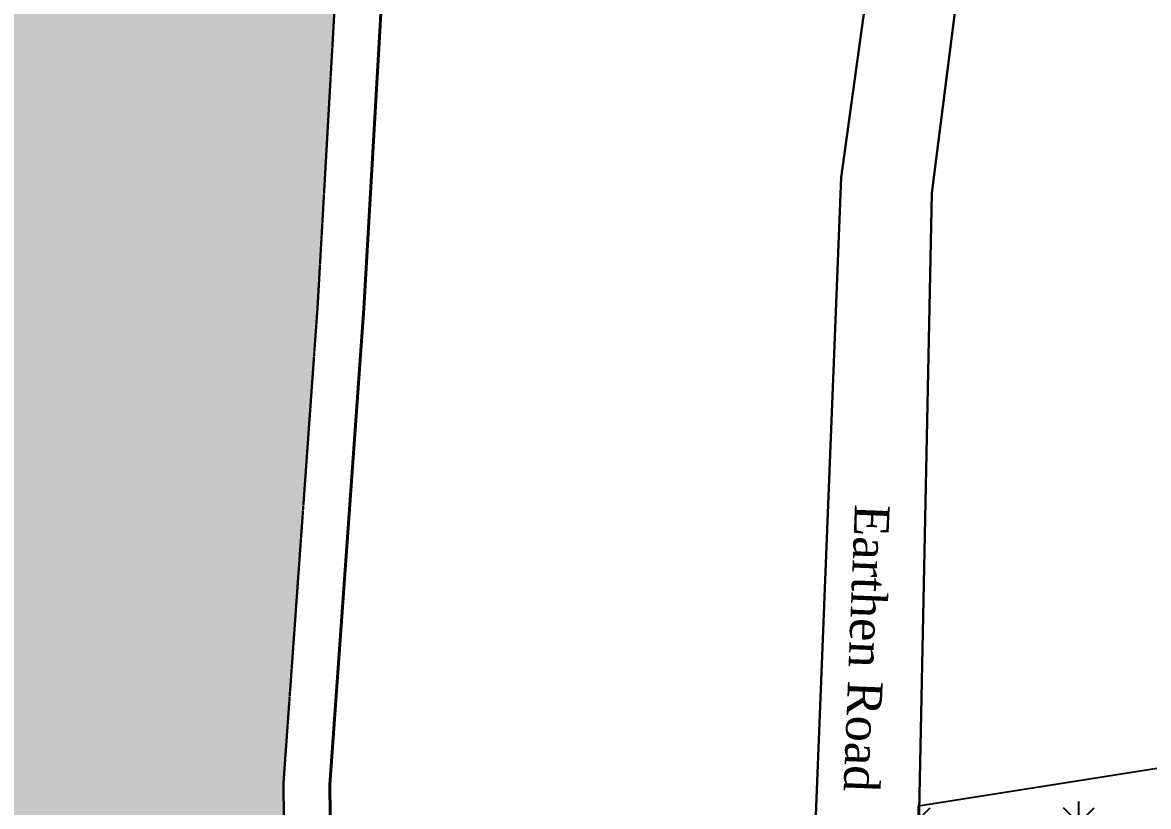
# Model space of a CAD drawing. Header units: inches. Extents: x 215676 to 3518780154, y 2761699 to 325936546.
# Drawn here: x 113015705 to 113064231, y 9485305 to 9519110 of the extents above; entities that cross this region are included whole.
import ezdxf
from ezdxf.enums import TextEntityAlignment as Align

# ---------------------------------------------------------------- set-up
doc = ezdxf.new("R2010")
doc.units = ezdxf.units.IN
doc.header["$MEASUREMENT"] = 0
doc.linetypes.add('DASHED', pattern=[0.75, 0.5, -0.25])
doc.linetypes.add('DASHED2', pattern=[0.375, 0.25, -0.125])
doc.layers.add('Crops Land', color=74, linetype='Continuous')
doc.layers.add('Text', color=7, linetype='Continuous')
for name, color, linetype, lineweight in [('KHAL+RIVER BANK', 160, 'Continuous', 18), ('Pucca Road', 1, 'Continuous', 30), ('Water Body', 4, 'Continuous', 18), ('Water Line', 4, 'DASHED', 18)]:
    doc.layers.add(name, color=color, linetype=linetype, lineweight=lineweight)
doc.styles.add('TR', font='times.ttf')

msp = doc.modelspace()

# ---------------------------------------------------------------- hatches: boundary and pattern name
at = {"layer": 'Crops Land'}
h = msp.add_hatch(dxfattribs=at)
h.set_pattern_fill('GRASS', color=256, scale=5000)
h.set_pattern_definition([(90, (-659396366.2460881, -2491106631.102173), (-3535.533904999999, 3535.533904999999), [937.5, -6133.567814999999]), (45, (-659396366.2460881, -2491106631.102173), (-3535.533905932738, 3535.533905932738), [937.5000000000001, -4062.5]), (135, (-659396366.2460881, -2491106631.102173), (-3535.533905932738, -3535.533905932738), [937.5, -4062.5])])
h.paths.add_polyline_path([(113077642.0150836, 9483318.754916176), (113087701.7244833, 9483907.641926331), (113087532.5940095, 9486796.826757574), (113077472.8846098, 9486207.939747421)], flags=24)
edge = h.paths.add_edge_path()
edge.add_arc((113064445.120172, 9484210.684665663), 10835.26992831151, 200.8069243629587, 271.0001206791002)
edge.add_line((113064634.244525, 9473377.065399762), (113116544.1489009, 9481578.420684814))
edge.add_line((113116544.1489009, 9481578.420684814), (113116544.1489009, 9495168.9920578))
edge.add_line((113116544.1489009, 9495168.9920578), (113054316.4967097, 9485337.514032364))
edge.add_line((113054316.4967097, 9485337.514032364), (113054316.4967097, 9480361.7807726))
at = {"layer": 'Water Line', "linetype": 'Continuous', "lineweight": 9, "ltscale": 15, "true_color": 0x7aafdf}
h = msp.add_hatch(dxfattribs=at)
h.set_pattern_fill('ANSI33', color=143, scale=8000, angle=25)
h.set_pattern_definition([(70, (-659396366.2460881, -2491106631.102173), (-1879.385241571816, 684.0402866513374), []), (70, (-659395084.5333196, -2491106033.429696), (-1879.385241571816, 684.0402866513374), [999.9999999999992, -499.9999999999996])])
h.paths.add_polyline_path([(113029149.7516536, 9519671.77158928), (113034294.3038996, 9559962.20834732), (113005410.041006, 9560134.175106049), (113004672.3222102, 9562199.211807251), (113003147.8129634, 9558086.999031067), (113002410.0941676, 9560152.035736084), (112973531.0686244, 9560323.97131157), (112971543.2310084, 9546872.626403809), (112969922.2517909, 9536275.814277649), (112969226.3817042, 9516954.05693245), (112970188.961584, 9499864.423732758), (112971710.3584651, 9478205.075429916), (112971880.0454615, 9477079.740093231), (113027094.5726374, 9472777.00863266), (113026951.5123957, 9486312.969892502), (113028424.5063227, 9506906.403596878)])
h.paths.add_polyline_path([(113027094.5726374, 9472777.00863266), (112971880.0454615, 9477079.740093231), (112972856.9962062, 9470600.76817894), (113027283.0166224, 9465606.586093903), (113027147.0875148, 9467808.19706726)])
h.paths.add_polyline_path([(113027283.0166224, 9465606.586093903), (112972856.9962062, 9470600.76817894), (112974133.0883082, 9462137.941532135), (112980211.158758, 9431945.098218918), (112985437.4107569, 9411331.420240402), (112996719.0953425, 9386104.331453323), (113010688.4135493, 9363128.535959244), (113031567.3377742, 9370164.3794384), (113032936.1003627, 9368451.167675018), (113033041.4969844, 9372835.607656479), (113034410.2595881, 9371122.39589119), (113055316.9259394, 9378167.588001251), (113043852.3076991, 9400833.997255325), (113035258.6952266, 9421150.038619995), (113030595.6668299, 9435594.815158844), (113028102.3953913, 9452335.306316376)])
h.paths.add_polyline_path([(112991801.4111079, 9539550.192918777), (112992712.0591029, 9528063.528446198), (112996634.9916133, 9528675.941785812), (112995724.3436183, 9540162.606258392)], flags=16)

# ---------------------------------------------------------------- linework, layer by layer
at = {"layer": 'Crops Land'}
msp.add_lwpolyline([(113054316.4967097, 9483701.582918871), (113054316.4967097, 9485337.514032364), (113116544.1489009, 9495168.9920578), (113116544.1489009, 9481578.420684814), (113064634.244525, 9473377.065399764)], dxfattribs=at)
at = {"layer": 'KHAL+RIVER BANK', "lineweight": 40, "ltscale": 15}
msp.add_lwpolyline([(113057231.8190974, 9378812.874528885), (113045667.7539271, 9401675.897827148), (113037134.9549464, 9421848.170871735), (113032549.5732936, 9436052.419149399), (113030093.2798823, 9452544.629907608), (113029146.4357203, 9467880.435922623), (113028952.2675074, 9486252.090902328), (113030420.45516, 9506778.32959938), (113031142.5454768, 9519488.164791107), (113036309.01029, 9559950.21349144)], dxfattribs=at)
at = {"layer": 'Pucca Road', "ltscale": 0.5}
for points in [[(113054316.4967097, 9483701.582918871), (113054891.8772792, 9511746.146007538), (113060271.1573237, 9553966.781808853)], [(113049869.7834178, 9484207.998423235), (113050985.7829646, 9512430.399902344), (113056708.3177241, 9553779.438709259)]]:
    msp.add_lwpolyline(points, dxfattribs=at)
at = {"layer": 'Water Body', "linetype": 'DASHED2', "lineweight": 30, "ltscale": 15}
msp.add_lwpolyline([(113055316.9259394, 9378167.588001251), (113043852.3076991, 9400833.997255325), (113035258.6952266, 9421150.038619995), (113030595.6668299, 9435594.815158844), (113028102.3953913, 9452335.306316376), (113027147.0875148, 9467808.19706726), (113026951.5123957, 9486312.969892502), (113028424.5063227, 9506906.403596878), (113029149.7516536, 9519671.77158928), (113034294.3038996, 9559962.20834732)], dxfattribs=at)

# ---------------------------------------------------------------- texts
at = {"layer": 'Text', "style": 'TR'}
msp.add_text('Earthen Road', height=1500, rotation=267.7337997931433, dxfattribs=at).set_placement((113052331.6783961, 9498327.547462463), align=Align.MIDDLE_LEFT)

doc.saveas('drawing.dxf')
